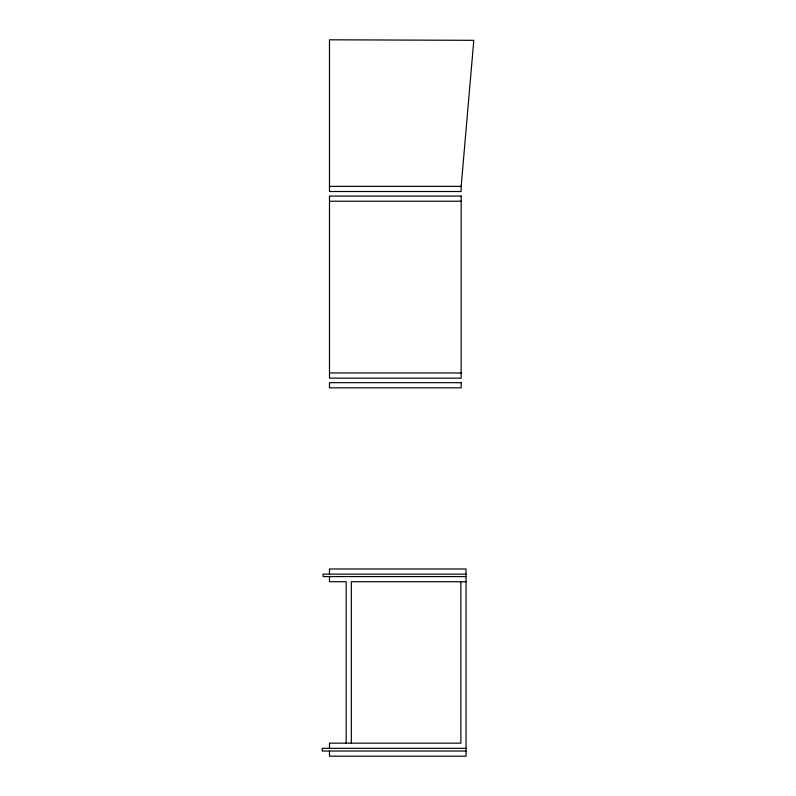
<?xml version="1.0" encoding="UTF-8"?>
<svg xmlns="http://www.w3.org/2000/svg" width="796" height="796" viewBox="0 0 796 796"><rect width="100%" height="100%" fill="white"/><g stroke="black" fill="none" stroke-linecap="round" stroke-linejoin="round"><path stroke-width="1.19" d="M461.173 186.354L473.799 40.327L329.484 39.8L329.484 191.518L461.173 191.518L461.173 186.354L329.484 186.354M329.484 201.229L461.173 201.229M329.484 372.966L461.173 372.966M466.028 574.145L323.116 574.145L323.116 576.573L466.028 576.573M466.028 581.727L351.335 581.727L351.335 743.156M466.028 748.31L322.201 748.31L322.201 751.046L466.028 751.046M460.874 581.727L460.874 743.156L329.484 743.156L329.484 748.31M346.17 743.156L346.17 581.727L329.484 581.727L329.484 576.573M329.484 574.145L329.484 568.981L466.028 568.981L466.028 756.2L329.484 756.2L329.484 751.046M461.173 196.065L329.484 196.065L329.484 378.13L461.173 378.13L461.173 196.065M461.173 382.677L329.484 382.677L329.484 387.831L461.173 387.831L461.173 382.677"/></g></svg>
